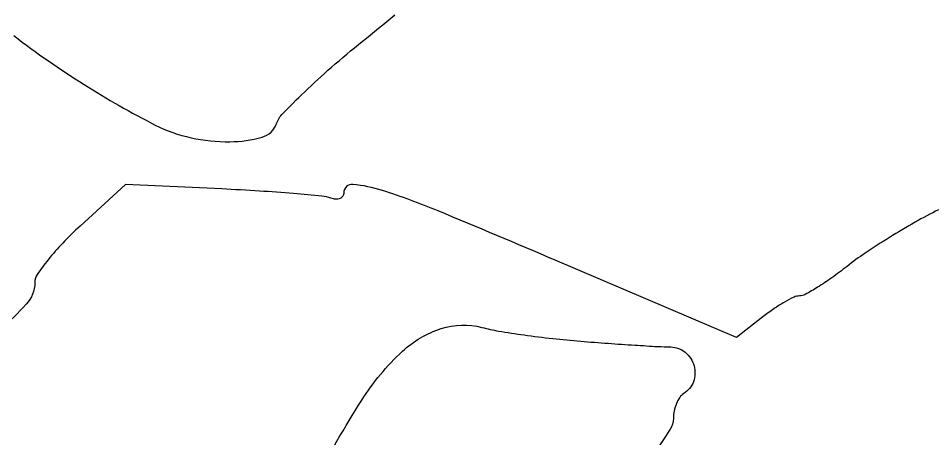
# Model space of a CAD drawing. Extents: x 0 to 353, y 0 to 448.
# Drawn here: x 144.4 to 233.2, y 81.1 to 122 of the extents above; entities that cross this region are included whole.
import ezdxf

# ---------------------------------------------------------------- set-up
doc = ezdxf.new("R2010")
doc.units = 0

msp = doc.modelspace()

# ---------------------------------------------------------------- linework, layer by layer
for points in [[(143.957688, 120.30627, 0.021519), (150.777335, 115.551946, 0.024478), (157.70034, 111.617162, 0.062703), (161.167065, 110.38053, 0.057233), (164.942745, 109.990021, 0.065201), (168.075075, 110.436226, 0.245657), (169.475481, 111.75, -0.10833), (170.080967, 112.734584, -0.009454), (172.170445, 114.821224, -0.012065), (174.796524, 117.227185, -0.009088), (177.792869, 119.747785, 0.001234), (180.963567, 122.331108, 0.001239)], [(233.750047, 103.386219, 0.012962), (231.473786, 102.163324, 0.009073), (228.971804, 100.673536, 0.009161), (226.625188, 99.157713, 0.018798), (224.856096, 97.869349, -0.011977), (223.38964, 96.770468, -0.015723), (221.997287, 95.842871, -0.013219), (220.806314, 95.145374, -0.12651), (220.240954, 95, 0.110979), (219.712297, 94.881197, 0.019236), (218.798034, 94.404556, 0.020085), (217.750576, 93.749013, 0.016788), (216.692749, 92.972956), (214.11578, 90.945912), (196.530474, 98.472956, 0.002734), (185.166376, 103.263789, 0.021077), (179.744755, 105.25114, 0.054354), (176.879748, 105.833702, 0.441424), (176, 105.031385, -0.147341), (175.899824, 104.698819, -0.148193), (175.632812, 104.477817, -0.115282), (175.227988, 104.409326, -0.070007), (174.75, 104.507083, 0.061066), (173.880671, 104.701063, 0.00342), (171.118925, 104.952299, 0.005224), (167.819067, 105.195048, 0.0038), (164.144213, 105.398782), (154.788425, 105.846167), (150.394213, 101.795724, 0.016372), (148.711471, 100.139509, 0.021368), (147.2908, 98.512741, 0.019582), (146.240949, 97.090794, 0.150324), (146, 96.30747, -0.191693), (145.158537, 94.193298, -0.012201), (140.36965, 89.371567, -0.015309)], [(173.09814, 76.808669, -0.020205), (177.741938, 84.867453, -0.065114), (181.686755, 89.615922, -0.109041), (185.454166, 91.824903, -0.14364), (189.415425, 91.93491, 0.02281), (191.032171, 91.587012, 0.006981), (193.503281, 91.207523, 0.006971), (196.285207, 90.859437, 0.007573), (199, 90.599688, 0.001958), (201.653525, 90.39676, 0.00209), (204.251562, 90.219223, 0.001984), (206.486947, 90.084756, 0.009752), (207.75, 90.038494, -0.169556), (209.158399, 89.519556, -0.154486), (210.00327, 88.21671, -0.15457), (209.944369, 86.665565, -0.169741), (209, 85.5, 0.104677), (208.616699, 85.134105, 0.051505), (208.29375, 84.538874, 0.047913), (208.074136, 83.82498, 0.050715), (208, 83.09596, -0.143214), (207.692286, 82.043676, -0.011927), (206.086894, 79.660642, -0.015143)]]:
    msp.add_lwpolyline(points, format="xyb")

doc.saveas('drawing.dxf')
